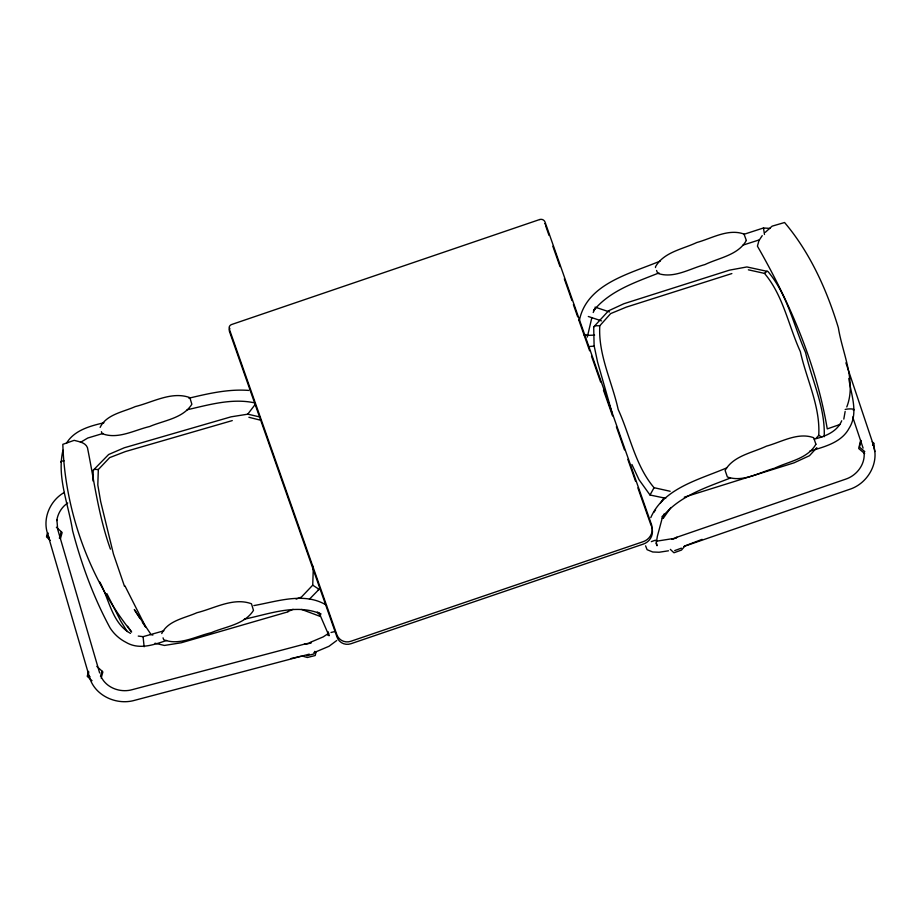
<?xml version="1.0" encoding="UTF-8"?>
<svg xmlns="http://www.w3.org/2000/svg" width="921" height="921" viewBox="0 0 921 921"><rect width="100%" height="100%" fill="white"/><g stroke="black" fill="none" stroke-linecap="round" stroke-linejoin="round"><path stroke-width="1.38" d="M93.009 481.004L93.205 470.274L108.632 454.502L124.266 447.779L231.044 416.833L247.864 414.162L259.964 417.006M232.265 420.598L125.475 451.543L109.657 457.622L98.328 469.537L97.81 484.976L100.654 501.485L113.444 554.028L124.508 586.355M296.136 599.099L301.409 597.073L312.726 585.157L313.255 569.719L312.541 565.586M327.749 635.225L328.049 631.783L329.027 635.801L320.312 615.665L317.308 612.039L321.003 614.054C296.643 603.209 268.944 614.146 244.295 619.177M587.299 337.098L591.812 317.757M316.041 651.895L315.235 655.522L307.361 657.49L302.042 655.982M860.467 441.009L858.694 448.527L864.658 453.535M861.054 440.457L859.477 447.134L864.784 451.589M872.613 445.338L873.246 442.667M873.58 446.006L874.179 443.496L872.187 441.838M579.378 320.462C586.723 283.449 630.471 273.675 660.288 261.011M662.245 518.016L657.341 536.39L656.339 542.596L657.03 545.727L656.028 543.16M47.524 533.201L46.487 536.931L50.333 540.408M48.03 532.925L47.293 535.573L49.343 537.427M59.381 538.244L61.223 531.624M60.441 538.693L62.156 532.488L56.388 527.261M88.6 671.374L87.219 676.336L92.019 680.7M88.75 672.33L88.013 674.978L90.074 676.843M100.481 676.325L101.943 671.041M101.16 678.109L102.887 671.904L96.82 666.39M62.985 450.219C56.618 476.733 68.522 504.374 72.563 530.531C81.416 564.216 93.47 597.222 110.059 627.88C113.962 634.005 119.523 639.024 125.981 642.317C138.887 650.042 153.542 644.953 166.586 640.44M845.144 411.468L843.797 419.113M314.752 651.331L313.865 653.968L306.866 655.729M846.767 406.967C856.818 381.432 842.381 353.33 838.363 327.784C826.931 290.103 810.1 252.619 784.565 222.514L772.109 226.163L765.305 232.322M665.699 498.273L650.019 495.014L654.048 487.693C635.202 465.427 630.079 435.46 618.187 409.5C612.097 381.697 598.086 354.792 599.79 325.758L610.646 313.601L626.245 307.142L731.861 273.56M650.79 517.625C663.592 488.003 699.534 479.576 726.611 467.914M593.205 312.507L595.162 308.27M746.263 240.588C738.066 255.163 719.002 257.811 704.968 264.557C689.817 268.621 673.562 278.959 657.721 273.33L656.558 270.475M664.064 513.976L662.832 516.439C679.663 495.786 706.522 487.393 730.491 477.976M841.713 420.77C837.131 431.857 825.02 436.462 814.256 439.144M594.931 308.397L593.492 310.757C609.771 290.645 635.732 282.217 658.964 272.927M653.898 512.26L655.545 509.935M660.495 502.935L663.788 498.273M662.061 517.993L663.408 518.086L670.845 507.563M66.404 443.346C74.21 430.234 90.074 425.997 103.923 422.785M247.576 414.392L255.416 404.146M762.22 235.638L758.962 240.565L757.419 246.149C790.034 303.055 816.248 363.864 827.254 428.898L840.182 424.408M816.029 438.373L818.746 435.334C820.438 406.299 806.439 379.383 800.337 351.592C788.457 325.62 783.334 295.664 764.488 273.387L748.359 269.818M336.729 640.521L328.981 646.3L314.222 652.54M612.396 413.978L597.556 361.999L594.103 345.617L593.7 326.932L608.516 310.826L623.897 303.723L729.513 270.141L746.896 266.952L767.953 271.522C787.524 294.72 793.603 325.378 805.576 352.559C811.908 380.488 825.435 407.554 824.203 436.738M816.858 447.675L809.444 455.722L794.075 462.826L684.268 497.179M309.433 599.191L319.069 589.325L312.726 585.157M320.496 615.527L319.783 616.253L301.651 609.449M764.488 273.387L767.112 271.188M93.205 470.274L94.391 469.319L98.328 469.537M317.883 590.292L319.069 589.325M328.797 633.222L323.19 636.895L310.158 642.398M80.438 442.391L87.783 438.016L103.025 433.446M67.717 503.016C61.776 506.941 57.77 513.527 56.791 520.561L56.895 519.755L57.689 529.345L99.641 672.963M64.332 492.436C50.609 500.161 42.746 517.257 47.236 532.58L89.452 677.131C94.794 695.781 116.587 705.521 134.627 700.328L309.237 654.152M593.7 326.932L595.427 325.769L599.79 325.758M287.87 611.579L293.085 609.311M702.113 539.361L685.063 545.854L681.494 550.067L673.942 552.773L670.315 549.365M671.639 539.211L677.004 537.277M672.779 539.165L676.555 537.806M674.679 550.585L681.39 548.168M651.331 541.64L655.464 540.167M683.9 546.452L849.369 489.419C867.582 483.744 879.82 462.826 873.235 444.417L845.892 362.805M809.709 451.186C824.088 446.846 841.31 442.782 849.081 428.311C858.798 412.988 851.108 394.672 848.805 378.427M675.91 537.576L845.559 479.196C856.76 475.581 865.464 464.253 864.048 452.234M743.995 234.302L763.451 227.982L770.175 228.42M742.994 245.124L759.388 239.851M288.008 611.832L181.218 642.777L164.41 645.448L154.993 643.238M305.853 643.767L132.233 689.668C120.847 692.891 107.273 688.355 101.552 677.637M163.857 630.816L143.066 636.664L138.254 636.077M583.983 335.083L586.113 334.507M331.019 632.497L335.302 631.415M188.874 398.206C208.434 393.532 228.489 388.869 248.728 390.423M187.136 409.776C208.929 404.814 231.77 398.079 254.173 402.765M304.252 644.286L311.263 642.536M305.737 644.297L310.987 642.985M671.674 538.797L656.213 541.237M291.082 658.503L300.672 656.305M253.839 605.592C277.233 601.494 304.517 591.696 326.529 605.201M668.496 550.804L659.114 552.243L652.713 551.99L647.095 549.699L645.586 545.842M589.567 346.503L594.287 346.112M594.598 335.129L586.596 335.405M654.048 487.693L670.166 491.273M248.889 417.282L260.862 420.275M150.192 634.408L152.863 635.076M595.058 307.119L609.506 311.931M588.312 316.49L601.471 320.876M130.483 633.372C112.143 623.287 109.139 599.111 99.836 582.037M818.746 435.334L821.843 437.049M661.969 516.485L663.408 518.086M650.019 495.014L639.024 479.703L631.898 464.483M127.559 626.245L131.622 632.013C89.556 579.378 65.011 511.466 62.824 444.336L74.187 440.342C78.941 441.712 85.365 442.391 87.449 447.618C94.253 481.487 98.639 516.336 110.428 549.123M140.004 618.555L134.316 609.552L150.284 633.372M142.341 622.159L145.46 626.971M127.202 631.553L120.593 620.869L106.859 593.608M145.553 626.648L124.945 585.883M101.425 431.696L102.127 433.63C117.796 439.731 134.339 430.095 149.628 426.538C163.961 420.379 182.98 418.433 191.867 404.238L189.841 397.63C171.836 390.965 152.805 402.281 135.318 406.575C123.23 412.021 106.364 414.392 100.124 427.402M163.04 637.839L163.742 639.773C179.411 645.863 195.954 636.238 211.243 632.681C225.576 626.522 244.595 624.576 253.482 610.381L251.468 603.773C233.45 597.096 214.432 608.413 196.933 612.718C184.856 618.164 167.99 620.535 161.739 633.544M545.681 225.898L549.02 235.396M552.842 246.264L560.014 266.618M564.308 278.833L571.953 300.557M573.38 304.621L577.686 316.836M578.641 319.552L589.624 350.774M591.535 356.208L600.607 381.996M603.474 390.136L612.557 415.924M616.379 426.78L624.496 449.862M627.834 459.36L635.478 481.073M637.873 487.865L651.239 525.868M852.685 417.006L863.104 448.101M873.235 444.417L874.823 451.532M764.476 234.498L763.474 228.017L763.532 228.799M143.1 636.918L144.137 646.761L144.044 646.139M746.24 240.208L744.018 234.061C728.189 228.327 711.898 238.366 696.783 242.522C682.634 249.211 663.696 252.135 655.476 266.791L655.522 267.562M544.702 223.573A4.248 4.168 -3.5 0 1 544.99 224.045M651.723 527.226A13.504 13.239 -3.5 0 1 643.365 544.081L350.889 643.744A10.902 10.695 -3.5 0 1 337.028 637.159L229.467 331.491A3.626 3.557 -3.5 0 1 229.87 328.36M61.223 462.192A5.008 0.967 -0.4 0 1 64.056 460.834M845.19 409.465A5.008 0.979 -2.6 0 1 851.983 408.982A5.008 0.979 -2.6 0 1 853.307 410.236M815.902 444.233C807.705 458.819 788.641 461.456 774.607 468.213C759.457 472.277 743.212 482.616 727.371 476.974L725.115 470.447C733.346 455.78 752.284 452.856 766.433 446.167C781.549 442.011 797.828 431.984 813.657 437.705L815.902 444.233M539.648 219.543L231.562 324.537A3.626 3.557 -3.5 0 0 229.317 329.062L336.879 634.73A10.902 10.695 -3.5 0 0 350.74 641.315L643.215 541.663A13.504 13.239 -3.5 0 0 651.573 524.797L545.059 222.122A4.248 4.168 -3.5 0 0 539.648 219.543"/></g></svg>
